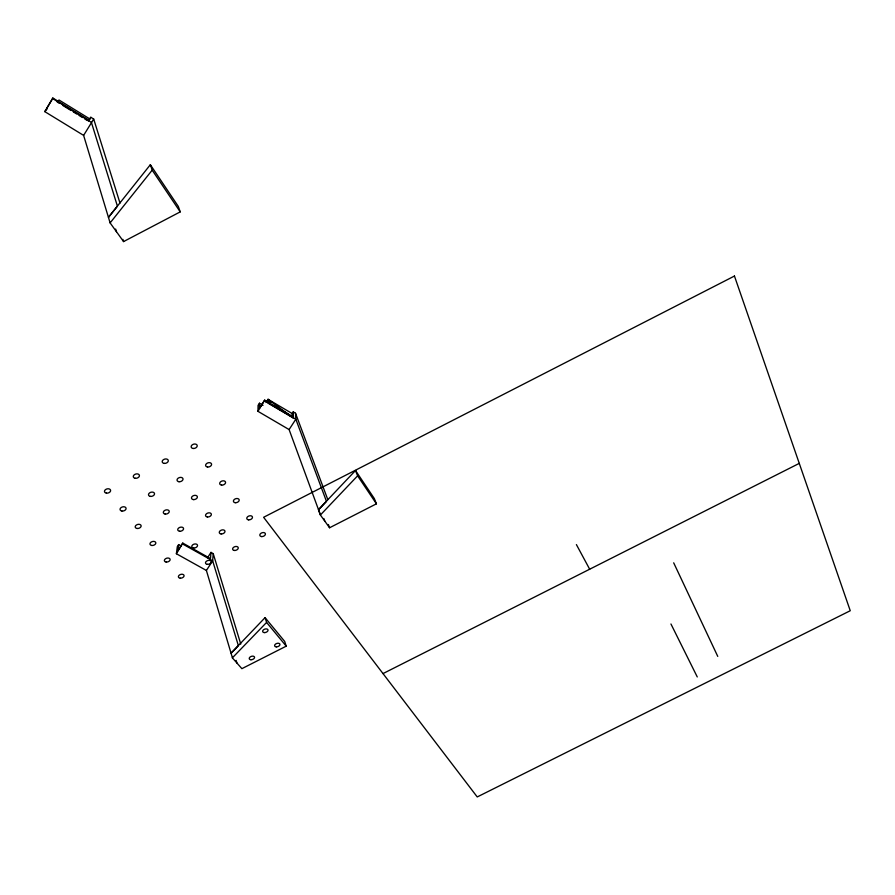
<?xml version="1.0" encoding="UTF-8"?>
<svg xmlns="http://www.w3.org/2000/svg" width="895" height="895" viewBox="0 0 895 895"><rect width="100%" height="100%" fill="white"/><g stroke="black" fill="none" stroke-linecap="round" stroke-linejoin="round"><path stroke-width="1.34" d="M355.505 470.501L357.608 475.827L320.41 514.994L318.441 509.635L355.505 470.501L374.311 498.537L376.426 503.829L329.573 527.759L320.522 515.184L289.107 429.578L257.961 411.331L264.674 400.121L293.47 417.059L293.213 411.879L295.518 413.233L327.794 499.589M263.041 405.301L259.472 403.197L259.405 408.321L264.674 400.121M257.961 411.331L258.051 405.413L259.472 403.197M207.517 557.775L211.007 552.383L213.223 553.636L212.663 560.796L238.372 645.631L231.078 653.193L265.065 617.651L284.688 641.424L286.232 646.156L241.885 668.666L232.376 657.847L266.587 622.417L265.065 617.651M211.007 552.383L210.504 558.592L182.77 543.086L177.848 550.727L178.653 544.574L181.036 545.905M232.487 658.004L206.387 570.462L176.382 553.748L182.77 543.086M176.382 553.748L177.322 546.644L178.653 544.574M267.023 401.855L268.086 399.349L292.799 413.904L292.989 417.797L268.097 403.164L268.086 399.349L292.989 417.797M52.503 98.461L91.391 122.358L117.424 206.174L108.463 217.34L150.338 164.725L178.329 206.443L180.219 211.88L123.566 241.583L110.119 222.9L83.615 135.391L44.75 111.606L52.872 98.058L88.795 120.143L90.831 117.29L93.695 119.057L119.986 203.087M46.797 108.384L52.872 98.058M89.489 119.538L90.831 117.29M83.615 135.391L93.695 119.057M266.05 402.526L268.086 399.349L270.805 402.336M291.714 414.184L293.213 411.879M289.107 429.578L295.831 419.218L295.518 413.233M206.387 570.462L212.663 560.796L182.658 544.015M88.247 121.071L89.78 118.923L59.014 100.005L57.202 101.996L59.495 103.406M150.338 164.725L152.184 170.162L110.119 222.9M44.75 111.606L46.943 109.224M318.564 509.803L326.485 501.435L295.831 419.218L264.674 400.882M383.004 673.588L799.269 463.375M62.952 105.532L70.996 110.477M73.3 111.886L76.746 114.012M79.04 115.421L82.497 117.536M84.79 118.957L87.095 120.366M266.587 622.417L286.232 646.156M152.184 170.162L180.219 211.88M357.608 475.827L376.426 503.829M576.402 544.596L589.671 569.22M670.948 623.983L697.261 676.944M673.689 562.821L717.756 656.393M328.398 524.548L329.573 527.759M323.833 518.518L324.795 521.114M122.895 239.379L123.566 241.583M115.656 229.064L116.473 231.727M213.223 553.636L240.755 644.064M236.123 660.376L236.918 663.027M734.448 276.04L263.611 517.288L477.236 796.942L850.25 610.726L734.448 276.04M250.947 659.749A2.763 1.678 -18.2 0 0 254.527 657.131A2.763 1.678 -18.2 0 0 250.186 656.952A2.763 1.678 -18.2 0 0 250.947 659.749M276.309 646.872A2.763 1.678 -18.8 0 0 279.911 644.243A2.763 1.678 -18.8 0 0 275.604 644.042A2.763 1.678 -18.8 0 0 276.309 646.872M264.372 632.597A2.797 1.723 -18.5 0 0 268.008 629.923A2.797 1.723 -18.5 0 0 263.633 629.7A2.797 1.723 -18.5 0 0 264.372 632.597M193.163 448.484A3.11 2.159 -16.8 0 0 197.18 445.408A3.11 2.159 -16.8 0 0 192.224 444.86A3.11 2.159 -16.8 0 0 193.163 448.484M164.255 463.397A3.11 2.148 -15.9 0 0 168.249 460.332A3.11 2.148 -15.9 0 0 163.248 459.806A3.11 2.148 -15.9 0 0 164.255 463.397M135.19 478.266A3.121 2.137 -15 0 0 139.407 475.379A3.121 2.137 -15 0 0 134.496 474.607A3.121 2.137 -15 0 0 135.19 478.266M106.393 493.123A3.121 2.126 -14.2 0 0 110.588 490.259A3.121 2.126 -14.2 0 0 105.644 489.509A3.121 2.126 -14.2 0 0 106.393 493.123M207.573 467.033A3.065 2.103 -17.3 0 0 211.544 464.013A3.065 2.103 -17.3 0 0 206.678 463.498A3.065 2.103 -17.3 0 0 207.573 467.033M179.034 481.734A3.065 2.092 -16.4 0 0 182.983 478.724A3.065 2.092 -16.4 0 0 178.071 478.243A3.065 2.092 -16.4 0 0 179.034 481.734M150.349 496.389A3.077 2.081 -15.5 0 0 154.511 493.559A3.077 2.081 -15.5 0 0 149.7 492.821A3.077 2.081 -15.5 0 0 150.349 496.389M221.613 485.112A3.021 2.047 -17.7 0 0 225.54 482.136A3.021 2.047 -17.7 0 0 220.752 481.655A3.021 2.047 -17.7 0 0 221.613 485.112M193.432 499.6A3.032 2.047 -16.8 0 0 197.336 496.635A3.032 2.047 -16.8 0 0 192.514 496.177A3.032 2.047 -16.8 0 0 193.432 499.6M165.105 514.043A3.032 2.036 -16 0 0 169.222 511.258A3.032 2.036 -16 0 0 164.49 510.564A3.032 2.036 -16 0 0 165.105 514.043M235.284 502.71A2.987 2.003 -18 0 0 239.166 499.79A2.987 2.003 -18 0 0 234.456 499.343A2.987 2.003 -18 0 0 235.284 502.71M207.45 516.997A2.987 1.991 -17.2 0 0 211.321 514.088A2.987 1.991 -17.2 0 0 206.577 513.663A2.987 1.991 -17.2 0 0 207.45 516.997M179.682 531.25A2.987 1.98 -16.4 0 0 183.52 528.352A2.987 1.98 -16.4 0 0 178.743 527.949A2.987 1.98 -16.4 0 0 179.682 531.25M121.921 511.034A3.077 2.081 -14.7 0 0 126.061 508.215A3.077 2.081 -14.7 0 0 121.205 507.499A3.077 2.081 -14.7 0 0 121.921 511.034M248.609 519.861A2.942 1.947 -18.4 0 0 252.446 516.986A2.942 1.947 -18.4 0 0 247.826 516.572A2.942 1.947 -18.4 0 0 248.609 519.861M261.586 536.575A2.909 1.902 -18.7 0 0 265.39 533.744A2.909 1.902 -18.7 0 0 260.848 533.364A2.909 1.902 -18.7 0 0 261.586 536.575M221.121 533.946A2.942 1.947 -17.6 0 0 224.947 531.082A2.942 1.947 -17.6 0 0 220.282 530.69A2.942 1.947 -17.6 0 0 221.121 533.946M234.434 550.47A2.909 1.891 -17.9 0 0 238.227 547.65A2.909 1.891 -17.9 0 0 233.64 547.281A2.909 1.891 -17.9 0 0 234.434 550.47M137.036 528.475A3.043 2.025 -15.2 0 0 141.13 525.701A3.043 2.025 -15.2 0 0 136.364 525.029A3.043 2.025 -15.2 0 0 137.036 528.475M151.758 545.469A2.998 1.969 -15.6 0 0 155.808 542.739A2.998 1.969 -15.6 0 0 151.132 542.101A2.998 1.969 -15.6 0 0 151.758 545.469M193.689 548.008A2.954 1.935 -16.8 0 0 197.493 545.156A2.954 1.935 -16.8 0 0 192.794 544.775A2.954 1.935 -16.8 0 0 193.689 548.008M207.338 564.342A2.909 1.891 -17.2 0 0 211.108 561.534A2.909 1.891 -17.2 0 0 206.488 561.187A2.909 1.891 -17.2 0 0 207.338 564.342M166.112 562.026A2.954 1.924 -16.1 0 0 170.117 559.341A2.954 1.924 -16.1 0 0 165.519 558.737A2.954 1.924 -16.1 0 0 166.112 562.026M180.287 578.181A2.92 1.879 -16.5 0 0 184.034 575.395A2.92 1.879 -16.5 0 0 179.38 575.06A2.92 1.879 -16.5 0 0 180.287 578.181"/></g></svg>
